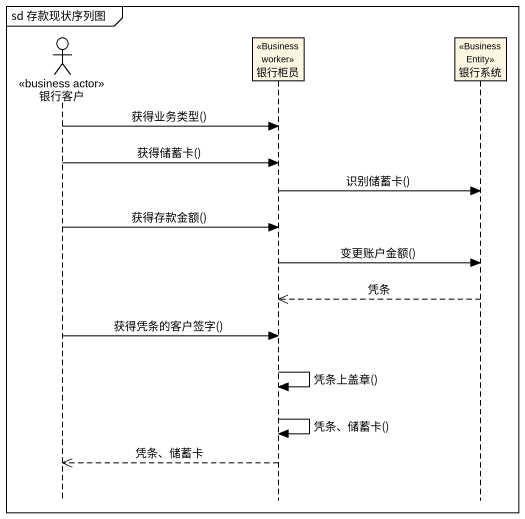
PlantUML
@startuml
mainframe sd 存款现状序列图
hide footbox
actor 银行客户 <<business actor>>
participant 银行柜员 <<Business worker>>
participant 银行系统 <<Business Entity>>

银行客户 -> 银行柜员 : 获得业务类型()
银行客户 -> 银行柜员 : 获得储蓄卡()
银行柜员 -> 银行系统 : 识别储蓄卡()
银行客户 -> 银行柜员 : 获得存款金额()
银行柜员 -> 银行系统 : 变更账户金额()
银行系统 -->> 银行柜员 : 凭条
银行客户 -> 银行柜员 : 获得凭条的客户签字()
银行柜员 -> 银行柜员 : 凭条上盖章()
银行柜员 -> 银行柜员 : 凭条、储蓄卡()
银行柜员 -->> 银行客户 : 凭条、储蓄卡
@enduml
